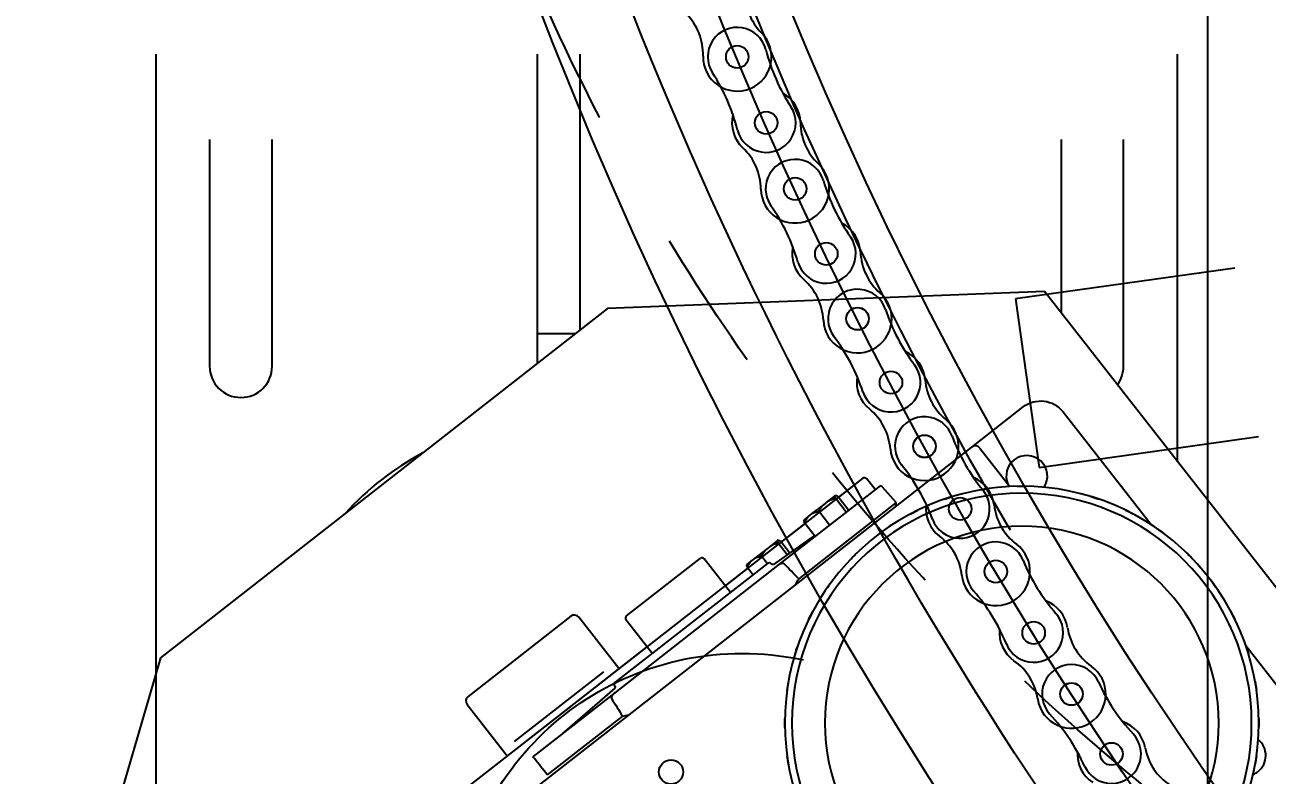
# Model space of a CAD drawing. Header units: millimetres. Extents: x 10462777 to 22643323, y 453826 to 1389191.
# Drawn here: x 11282584.8 to 11283022.5, y 585480.3 to 585744.8 of the extents above; entities that cross this region are included whole.
import ezdxf

# ---------------------------------------------------------------- set-up
doc = ezdxf.new("R2010")
doc.units = ezdxf.units.MM
doc.header["$LTSCALE"] = 200
doc.header["$MEASUREMENT"] = 0
doc.header["$PDMODE"] = 35
doc.header["$PDSIZE"] = -5
doc.linetypes.add('HIDDEN', pattern=[3.75, 2.5, -1.25])
doc.linetypes.add('PHANTOM', pattern=[2.5, 1.25, -0.25, 0.25, -0.25, 0.25, -0.25])
doc.layers.get('0').update_dxf_attribs({"linetype": 'CONTINUOUS'})
doc.layers.get('DEFPOINTS').update_dxf_attribs({"linetype": 'CONTINUOUS'})
doc.layers.add('203', color=7, linetype='CONTINUOUS', true_color=0xffffff)
for name, color, linetype in [('7', 7, 'CONTINUOUS'), ('CENTER', 1, 'CONTINUOUS'), ('HIDDEN', 7, 'HIDDEN')]:
    doc.layers.add(name, color=color, linetype=linetype)
doc.layers.add('LAYOUT', color=8, linetype='CONTINUOUS', lineweight=25)
doc.styles.get("Standard").update_dxf_attribs({"font": 'SYMBOL'})
doc.dimstyles.new('ROMANS', dxfattribs={"dimtxt": 2.5, "dimasz": 2.5, "dimexe": 1.25, "dimexo": 0.625, "dimtad": 1, "dimdec": 4, "dimdsep": 46, "dimlunit": 6, "dimtxsty": 'Standard', "dimcen": 2.5, "dimadec": 0, "dimazin": 0, "dimtfac": 1, "dimtdec": 4, "dimtmove": 0, "dimatfit": 3, "dimfxl": 1, "dimtolj": 1, "dimtzin": 0, "dimarcsym": 0})

# ---------------------------------------------------------------- blocks, each defined once
blk = doc.blocks.new('A$C107C3577')
at = {"color": 4}
blk.add_line((733, 136.11), (2418.73, 136.11), dxfattribs=at)
blk = doc.blocks.new('r710ic')
at = {"layer": 'LAYOUT', "color": 3}
blk.add_circle((272041.37, 104232.63), 2050.12, dxfattribs=at)
blk = doc.blocks.new('*D377')
at = {"layer": '7', "color": 1, "lineweight": -2, "transparency": 16777216}
for p, q in [((11282882.71, 587138.36), (11282851.38, 587158.97)), ((11282914.03, 587117.75), (11285428.62, 585463.38)), ((11285739.14, 585259.09), (11285459.95, 585442.77))]:
    blk.add_line(p, q, dxfattribs=at)
at = {"layer": '7', "color": 1, "transparency": 16777216}
for points in [[(11282886.14, 587143.58), (11282879.27, 587133.14), (11282914.03, 587117.75)], [(11285463.39, 585447.99), (11285456.51, 585437.55), (11285428.62, 585463.38)]]:
    blk.add_solid(points, dxfattribs=at)
at = {"layer": 'DEFPOINTS', "color": 0, "transparency": 16777216}
for p in [(11282914.03, 587117.75), (11285428.62, 585463.38)]:
    blk.add_point(p, dxfattribs=at)
at = {"layer": '7', "color": 4, "transparency": 16777216, "insert": (11285676.39, 585344.51), "char_height": 37.5, "attachment_point": 5, "rotation": 326.6587}
blk.add_mtext('\\A1;∅3,010', dxfattribs=at)
blk = doc.blocks.new('A$C08586AF6')
at = {"layer": '7', "color": 71, "linetype": 'PHANTOM'}
blk.add_circle((751, 751), 751, dxfattribs=at)
blk = doc.blocks.new('*D379')
at = {"layer": '7', "color": 1, "lineweight": -2, "transparency": 16777216}
blk.add_line((11283763.22, 585798.29), (11284000.17, 585599.1), dxfattribs=at)
at = {"layer": '7', "color": 1, "transparency": 16777216}
blk.add_solid([(11284004.19, 585603.88), (11283996.15, 585594.31), (11284028.87, 585574.97)], dxfattribs=at)
at = {"layer": 'DEFPOINTS', "color": 0, "transparency": 16777216}
for p in [(11282879.16, 586541.49), (11284028.87, 585574.97)]:
    blk.add_point(p, dxfattribs=at)
at = {"layer": '7', "color": 4, "transparency": 16777216, "insert": (11283865.41, 585760.56), "char_height": 37.5, "attachment_point": 5, "rotation": 319.9475}
blk.add_mtext('\\A1;∅1,502', dxfattribs=at)

msp = doc.modelspace()

# ---------------------------------------------------------------- linework, layer by layer
at = {"color": 31}
for centre in [(11282835.7849, 585733.5395, 0), (11282835.78843, 585733.53138, 0), (11282845.97241, 585710.27204, 0), (11282856.1561, 585687.01257, 0), (11282856.15992, 585687.00458, 0), (11282867.1539, 585664.11697, 0), (11282878.1476, 585641.22921, 0), (11282878.15169, 585641.22137, 0), (11282889.94213, 585618.73368, 0), (11282901.73229, 585596.24584, 0), (11282901.73665, 585596.23814, 0), (11282914.30901, 585574.17808, 0), (11282926.88111, 585552.11787, 0), (11282926.88574, 585552.11033, 0), (11282940.22454, 585530.50508, 0), (11282953.56308, 585508.89966, 0), (11282953.56798, 585508.89229, 0), (11282967.65679, 585487.76846, 0)]:
    msp.add_circle(centre, 3.97, dxfattribs=at)
at = {"linetype": 'HIDDEN'}
msp.add_circle((11282837.52218, 585421.70724, 0), 101.50652, dxfattribs=at)
at = {"color": 31}
for centre, radius, start, end in [((11282858.7299, 585756.29313, 0), 20.26731, 178.4947877, 224.7746778), ((11282803.48227, 585734.38029, 0), 20.26731, 358.4947967, 44.7746875), ((11282835.7849, 585733.5395, 0), 10.4, 14.193307, 213.098511), ((11282835.78843, 585733.53138, 0), 12.05, 292.8782509, 44.7746875), ((11282910.75409, 585752.50029, 0), 66.92976, 194.1933009, 213.098511), ((11282835.78843, 585733.53138, 0), 12.05, 178.4947877, 292.8782509), ((11282771.00321, 585691.31124, 0), 66.92976, 14.193307, 33.0985198), ((11282845.97241, 585710.27204, 0), 12.05, 0.5059699, 61.0986108), ((11282845.97241, 585710.27204, 0), 12.05, 166.1932108, 226.7858509), ((11282845.97241, 585710.27204, 0), 10.4, 194.1933009, 33.0985198), ((11282878.28845, 585710.55742, 0), 20.26731, 180.505961, 226.7858509), ((11282823.84387, 585686.7192, 0), 20.26731, 0.5059699, 46.7858609), ((11282856.1561, 585687.01257, 0), 10.4, 16.2044799, 215.1096841), ((11282856.15992, 585687.00458, 0), 12.05, 294.889424, 46.7858609), ((11282856.15992, 585687.00458, 0), 12.05, 180.505961, 294.889424), ((11282930.4137, 585708.59268, 0), 66.92976, 196.2044742, 215.1096841), ((11282792.8963, 585642.53685, 0), 66.92976, 16.2044799, 35.109693), ((11282867.1539, 585664.11697, 0), 12.05, 2.517143, 63.1097842), ((11282867.1539, 585664.11697, 0), 10.4, 196.2044742, 35.109693), ((11282867.1539, 585664.11697, 0), 12.05, 168.2043841, 228.7970241), ((11282899.44002, 585665.53629, 0), 20.26731, 182.5171341, 228.7970241), ((11282845.86557, 585639.80205, 0), 20.26731, 2.517143, 48.797034), ((11282878.1476, 585641.22921, 0), 10.4, 18.2156531, 217.1208573), ((11282878.15169, 585641.22137, 0), 12.05, 296.9005973, 48.797034), ((11282951.60211, 585665.40206, 0), 66.92976, 198.2156474, 217.1208573), ((11282878.15169, 585641.22137, 0), 12.05, 182.5171341, 296.9005973), ((11282816.48761, 585594.56083, 0), 66.92976, 18.2156531, 37.1208662), ((11282889.94213, 585618.73368, 0), 12.05, 4.5283163, 65.1209574), ((11282889.94213, 585618.73368, 0), 10.4, 198.2156474, 37.1208662), ((11282889.94213, 585618.73368, 0), 12.05, 170.2155572, 230.8081972), ((11282922.15855, 585621.28518, 0), 20.26731, 184.5283073, 230.8081972), ((11282869.52023, 585593.68663, 0), 20.26731, 4.5283163, 50.8082071), ((11282901.73229, 585596.24584, 0), 10.4, 20.2268265, 219.1320304), ((11282901.73665, 585596.23814, 0), 12.05, 298.9117704, 50.8082071), ((11282974.29322, 585622.98164, 0), 66.92976, 200.2268205, 219.1320304), ((11282901.73665, 585596.23814, 0), 12.05, 184.5283073, 298.9117704), ((11282841.74808, 585547.44228, 0), 66.92976, 20.2268265, 39.1320395), ((11282914.30901, 585574.17808, 0), 12.05, 6.5394894, 67.1321304), ((11282914.30901, 585574.17808, 0), 10.4, 200.2268205, 39.1320395), ((11282914.30901, 585574.17808, 0), 12.05, 172.2267304, 232.8193705), ((11282946.41605, 585577.85863, 0), 20.26731, 186.5394805, 232.8193705), ((11282894.7787, 585548.42978, 0), 20.26731, 6.5394894, 52.8193804), ((11282926.88111, 585552.11787, 0), 10.4, 22.2379995, 221.1432035), ((11282926.88574, 585552.11033, 0), 12.05, 300.9229436, 52.8193804), ((11282998.45907, 585581.38368, 0), 66.92976, 202.2379937, 221.1432035), ((11282926.88574, 585552.11033, 0), 12.05, 186.5394805, 300.9229436), ((11282868.64658, 585501.23926, 0), 66.92976, 22.2379995, 41.1432125), ((11282940.22454, 585530.50508, 0), 12.05, 8.5506626, 69.1433038), ((11282940.22454, 585530.50508, 0), 10.4, 202.2379937, 41.1432125), ((11282940.22454, 585530.50508, 0), 12.05, 174.2379037, 234.8305436), ((11282972.18264, 585535.31014, 0), 20.26731, 188.5506536, 234.8305436), ((11282921.60989, 585504.08722, 0), 20.26731, 8.5506626, 54.8305537), ((11282953.56308, 585508.89966, 0), 10.4, 24.2491728, 223.1543768), ((11282953.56798, 585508.89229, 0), 12.05, 302.9341168, 54.8305537), ((11283024.06988, 585540.65943, 0), 66.92976, 204.2491669, 223.1543768), ((11282953.56798, 585508.89229, 0), 12.05, 188.5506536, 302.9341168), ((11282897.14999, 585456.00869, 0), 66.92976, 24.2491728, 43.1543858), ((11282967.65679, 585487.76846, 0), 12.05, 10.5618359, 71.1544768), ((11282967.65679, 585487.76846, 0), 10.4, 204.2491669, 43.1543858), ((11282999.42656, 585493.69211, 0), 20.26731, 190.5618268, 236.841717), ((11282967.65679, 585487.76846, 0), 12.05, 176.2490769, 236.841717)]:
    msp.add_arc(centre, radius, start, end, dxfattribs=at)
at = {"layer": '203', "color": 155, "linetype": 'Continuous'}
for p, q in [((11282630.87971, 585734.45666, 0), (11282630.87971, 585274.45012, 0)), ((11282990.88483, 585590.8843, 0), (11282990.88483, 585734.45666, 0))]:
    msp.add_line(p, q, dxfattribs=at)
at = {"layer": '203', "color": 252, "linetype": 'Continuous'}
for p, q in [((11282765.38162, 585635.95526, 0), (11282765.38162, 585734.45666, 0)), ((11282780.38184, 585637.21731, 0), (11282780.38184, 585734.45666, 0)), ((11282649.87998, 585704.45623, 0), (11282649.87998, 585624.45509, 0)), ((11282671.8803, 585624.45509, 0), (11282671.8803, 585704.45623, 0)), ((11282949.88424, 585704.45623, 0), (11282949.88424, 585643.36661, 0)), ((11282971.88456, 585624.45509, 0), (11282971.88456, 585704.45623, 0)), ((11282944.02997, 585650.85941, 0), (11282790.1169, 585644.82261, 0)), ((11283067.16401, 585493.25502, 0), (11282944.02997, 585650.85941, 0)), ((11282790.1169, 585644.82261, 0), (11282632.51251, 585521.68856, 0)), ((11282765.38162, 585635.95526, 0), (11282778.7672, 585635.95526, 0)), ((11282765.38162, 585625.49708, 0), (11282765.38162, 585635.95526, 0)), ((11282918.40771, 585595.94261, 0), (11282936.53222, 585610.10303, 0)), ((11282950.56914, 585608.37951, 0), (11282981.63571, 585568.61611, 0)), ((11282723.76629, 585443.87207, 0), (11282918.40771, 585595.94261, 0)), ((11282921.2151, 585595.59791, 0), (11282931.79027, 585582.0623, 0)), ((11282879.99015, 585584.96307, 0), (11282668.85166, 585420.0036, 0)), ((11282885.61777, 585581.9865, 0), (11282850.01905, 585554.17373, 0)), ((11282879.99015, 585584.96307, 0), (11282871.76672, 585578.53822, 0)), ((11282884.35535, 585581.00015, 0), (11282881.39384, 585584.79072, 0)), ((11282891.74692, 585576.38022, 0), (11282886.98816, 585581.85454, 0)), ((11282891.74692, 585576.38022, 0), (11282857.41995, 585549.56105, 0)), ((11282867.67209, 585576.84905, 0), (11282866.15558, 585575.66422, 0)), ((11282870.1633, 585578.7954, 0), (11282867.67209, 585576.84905, 0)), ((11282870.37695, 585578.96232, 0), (11282870.1633, 585578.7954, 0)), ((11282874.16537, 585573.0389, 0), (11282870.3525, 585577.91916, 0)), ((11282874.99426, 585573.6865, 0), (11282871.18138, 585578.56676, 0)), ((11282891.61497, 585575.00983, 0), (11282891.74692, 585576.38022, 0)), ((11282862.09602, 585572.49255, 0), (11282860.79316, 585571.47464, 0)), ((11282866.15558, 585575.66422, 0), (11282862.09602, 585572.49255, 0)), ((11282868.28168, 585568.44206, 0), (11282864.4688, 585573.32232, 0)), ((11282859.65732, 585569.07732, 0), (11282851.55471, 585562.74687, 0)), ((11282860.79316, 585571.47464, 0), (11282859.22481, 585570.24931, 0)), ((11282863.22688, 585564.49282, 0), (11282859.414, 585569.37307, 0)), ((11282863.00588, 585564.77538, 0), (11282848.50208, 585554.61971, 0)), ((11282850.18642, 585563.18775, 0), (11282849.97278, 585563.02083, 0)), ((11282845.96506, 585559.88966, 0), (11282841.90549, 585556.71798, 0)), ((11282847.48156, 585561.07448, 0), (11282845.96506, 585559.88966, 0)), ((11282849.97278, 585563.02083, 0), (11282847.48156, 585561.07448, 0)), ((11282853.37515, 585558.03191, 0), (11282850.16197, 585562.1446, 0)), ((11282854.23794, 585558.63612, 0), (11282850.99086, 585562.79219, 0)), ((11282846.40187, 585554.91392, 0), (11282792.81638, 585513.04834, 0)), ((11282846.40187, 585554.91392, 0), (11282792.81638, 585513.04834, 0)), ((11282796.79544, 585536.46171, 0), (11282822.72136, 585556.71726, 0)), ((11282833.36009, 585544.7246, 0), (11282824.12505, 585556.54491, 0)), ((11282840.60263, 585555.70007, 0), (11282839.03428, 585554.47474, 0)), ((11282841.90549, 585556.71798, 0), (11282840.60263, 585555.70007, 0)), ((11282846.36095, 585554.88206, 0), (11282844.27828, 585557.54775, 0)), ((11282847.82127, 585554.72146, 0), (11282847.80556, 585554.74157, 0)), ((11282850.01905, 585554.17373, 0), (11282792.6595, 585509.35954, 0)), ((11282839.46844, 585553.30404, 0), (11282831.52923, 585547.10125, 0)), ((11282841.30614, 585550.93282, 0), (11282839.22348, 585553.59851, 0)), ((11282777.11425, 585536.31351, 0), (11282740.94405, 585508.05425, 0)), ((11282777.11425, 585536.31351, 0), (11282740.94405, 585508.05425, 0)), ((11282794.08254, 585517.84368, 0), (11282779.92164, 585535.96881, 0)), ((11282796.62309, 585535.05801, 0), (11282805.85812, 585523.23771, 0)), ((11282804.02304, 585525.61106, 0), (11282668.85166, 585420.0036, 0)), ((11283014.93145, 585525.99951, 0), (11283045.99802, 585486.23611, 0)), ((11282632.51251, 585521.68856, 0), (11282589.42009, 585373.80781, 0)), ((11282792.59376, 585510.93935, 0), (11282774.25559, 585494.99822, 0)), ((11282792.64403, 585511.64465, 0), (11282792.65974, 585511.62454, 0)), ((11282792.6595, 585509.35954, 0), (11282763.81367, 585486.82271, 0)), ((11282740.59935, 585505.24687, 0), (11282754.76025, 585487.12174, 0)), ((11282795.34473, 585501.06257, 0), (11282768.85674, 585480.36788, 0))]:
    msp.add_line(p, q, dxfattribs=at)
at = {"layer": '203', "color": 251, "linetype": 'Continuous'}
for p, q in [((11283011.05741, 585659.08807, 0), (11282933.81497, 585648.23235, 0)), ((11282933.81497, 585648.23235, 0), (11282942.16551, 585588.81513, 0)), ((11282942.16551, 585588.81513, 0), (11283019.40796, 585599.67085, 0))]:
    msp.add_line(p, q, dxfattribs=at)
at = {"layer": '203', "color": 172, "linetype": 'PHANTOM'}
msp.add_line((11282788.64217, 585516.76679, 0), (11282757.12129, 585492.13999, 0), dxfattribs=at)
msp.add_line((11282788.64217, 585516.76679, 0), (11282757.12129, 585492.13999, 0), dxfattribs=at)
at = {"layer": '203', "color": 252, "linetype": 'Continuous', "extrusion": (0, 0, -1)}
for radius in [83.50119, 81.00115, 69.3868]:
    msp.add_circle((-11282936.02985, 585498.66986, 0), radius, dxfattribs=at)
at = {"layer": '203', "color": 252, "linetype": 'Continuous'}
msp.add_circle((11282812.44409, 585481.42885, 0), 4.25006, dxfattribs=at)
for centre, radius, start, end in [((11282660.88014, 585624.45509, 0), 11.00016, 180, 0), ((11282960.8844, 585624.45509, 0), 11.00016, 323.6877841, 0), ((11282772.88173, 585504.45339, 0), 101.50144, 118.141873, 137.8631253), ((11282919.63905, 585594.36657, 0), 2.00003, 38, 128), ((11282937.81331, 585585.72321, 0), 7.2501, 128, 202.9081466), ((11282937.81331, 585585.72321, 0), 7.2501, 327.2206139, 128), ((11282880.60582, 585584.17505, 0), 1.00001, 38, 128), ((11282886.23344, 585581.19848, 0), 1.00001, 40.9999999, 128), ((11282823.33703, 585555.92923, 0), 1.00001, 38, 128), ((11282847.01754, 585554.1259, 0), 1.00001, 38, 128), ((11282778.34559, 585534.73747, 0), 2.00003, 38, 128), ((11282797.41111, 585535.67368, 0), 1.00001, 128, 218), ((11282793.43205, 585512.26032, 0), 1.00001, 128, 218), ((11282742.17539, 585506.47821, 0), 2.00003, 128, 218), ((11283014.77209, 585487.22046, 0), 7.2501, 308, 51.0555874), ((11283014.77209, 585487.22046, 0), 7.2501, 292.3850429, 308)]:
    msp.add_arc(centre, radius, start, end, dxfattribs=at)
at = {"layer": '203', "color": 252, "linetype": 'Continuous', "extrusion": (0, 0, -1)}
for centre, radius, start, end in [((-11282942.68892, 585602.22281, 0), 10.00014, 52, 142), ((-11282848.21528, 585555.02929, 0), 0.50001, 235.0000001, 322), ((-11282792.26573, 585511.31671, 0), 0.50001, 142, 229), ((-11282767.69491, 585502.54542, 0), 10.00014, 229, 232)]:
    msp.add_arc(centre, radius, start, end, dxfattribs=at)
at = {"layer": '203', "color": 252, "linetype": 'Continuous'}
for points in [[(11282921.42131, 585580.88324, 0), (11282922.40596, 585581.0582, 0), (11282923.39374, 585581.21547, 0), (11282924.38404, 585581.35495, 0)], [(11282934.46217, 585582.15633, 0), (11282935.46207, 585582.17511, 0), (11282936.46229, 585582.17592, 0), (11282937.46221, 585582.15876, 0)], [(11282870.3525, 585577.91916, 0), (11282870.2128, 585578.30241, 0), (11282870.13226, 585578.61528, 0), (11282870.1633, 585578.7954, 0)], [(11282908.74016, 585577.58577, 0), (11282909.68532, 585577.91262, 0), (11282910.63633, 585578.22247, 0), (11282911.59262, 585578.51515, 0)], [(11282960.33764, 585578.55465, 0), (11282961.2944, 585578.26352, 0), (11282962.24591, 585577.95521, 0), (11282963.1916, 585577.6299, 0)], [(11282896.73098, 585572.34514, 0), (11282897.61337, 585572.81582, 0), (11282898.5042, 585573.27063, 0), (11282899.40293, 585573.7093, 0)], [(11282972.5351, 585573.76856, 0), (11282973.43454, 585573.33134, 0), (11282974.32611, 585572.87798, 0), (11282975.20926, 585572.40874, 0)], [(11282859.414, 585569.37307, 0), (11282859.78001, 585570.15141, 0), (11282860.21835, 585570.86969, 0), (11282860.79316, 585571.47464, 0)], [(11282983.83369, 585567.13329, 0), (11282984.65366, 585566.56075, 0), (11282985.46333, 585565.9735, 0), (11282986.2622, 585565.37188, 0)], [(11282850.16197, 585562.1446, 0), (11282850.02228, 585562.52784, 0), (11282849.94174, 585562.84072, 0), (11282849.97278, 585563.02083, 0)], [(11282993.95518, 585558.81222, 0), (11282994.67549, 585558.11847, 0), (11282995.38333, 585557.41178, 0), (11282996.07825, 585556.69259, 0)], [(11282839.22348, 585553.59851, 0), (11282839.58948, 585554.37685, 0), (11282840.02782, 585555.09512, 0), (11282840.60263, 585555.70007, 0)], [(11282857.41995, 585549.56105, 0), (11282855.72324, 585551.29984, 0), (11282854.02501, 585553.03721, 0), (11282852.32529, 585554.77294, 0)], [(11282875.88749, 585556.5952, 0), (11282876.58124, 585557.31551, 0), (11282877.28793, 585558.02334, 0), (11282878.00712, 585558.71827, 0)], [(11282856.42955, 585547.51996, 0), (11282856.76565, 585548.19822, 0), (11282857.09566, 585548.87863, 0), (11282857.41995, 585549.56105, 0)], [(11282867.56642, 585546.4737, 0), (11282868.13895, 585547.29367, 0), (11282868.72621, 585548.10334, 0), (11282869.32783, 585548.90222, 0)], [(11283002.65036, 585549.01025, 0), (11283003.25328, 585548.21235, 0), (11283003.84185, 585547.40364, 0), (11283004.41571, 585546.5846, 0)], [(11282860.93115, 585535.17512, 0), (11282861.36836, 585536.07456, 0), (11282861.82173, 585536.96613, 0), (11282862.29097, 585537.84928, 0)], [(11283009.70513, 585537.96873, 0), (11283010.1758, 585537.08634, 0), (11283010.63061, 585536.19551, 0), (11283011.06928, 585535.29678, 0)], [(11282856.14506, 585522.97765, 0), (11282856.43619, 585523.93441, 0), (11282856.7445, 585524.88593, 0), (11282857.06981, 585525.83161, 0)], [(11283014.94576, 585525.95955, 0), (11283015.2726, 585525.01439, 0), (11283015.58246, 585524.06338, 0), (11283015.87514, 585523.10709, 0)], [(11282853.326, 585510.18165, 0), (11282853.46387, 585511.17217, 0), (11282853.61954, 585512.1602, 0), (11282853.79291, 585513.14514, 0)], [(11283018.24322, 585513.2784, 0), (11283018.41818, 585512.29375, 0), (11283018.57545, 585511.30597, 0), (11283018.71493, 585510.31567, 0)], [(11282791.52016, 585507.26677, 0), (11282792.79313, 585505.19763, 0), (11282794.06805, 585503.12954, 0), (11282795.34473, 585501.06257, 0)], [(11282795.34473, 585501.06257, 0), (11282796.08642, 585501.21236, 0), (11282796.82647, 585501.36798, 0), (11282797.56478, 585501.52977, 0)], [(11282852.54338, 585497.10219, 0), (11282852.5246, 585498.10209, 0), (11282852.52379, 585499.1023, 0), (11282852.54095, 585500.10223, 0)], [(11283019.51632, 585500.23754, 0), (11283019.53509, 585499.23764, 0), (11283019.5359, 585498.23742, 0), (11283019.51875, 585497.23749, 0)], [(11282768.85674, 585480.36788, 0), (11282767.37005, 585482.27076, 0), (11282765.88347, 585484.17349, 0), (11282764.39712, 585486.07593, 0)], [(11282853.81647, 585484.06133, 0), (11282853.64151, 585485.04598, 0), (11282853.48424, 585486.03375, 0), (11282853.34476, 585487.02405, 0)], [(11283018.7337, 585487.15807, 0), (11283018.59582, 585486.16755, 0), (11283018.44016, 585485.17952, 0), (11283018.26679, 585484.19459, 0)]]:
    msp.add_open_spline(points, degree=3, dxfattribs=at)
for points, knots in [([(11282867.67209, 585576.84905, 0), (11282868.08365, 585577.09356, 0), (11282868.51626, 585577.29967, 0), (11282869.41463, 585577.6513, 0), (11282869.88208, 585577.79727, 0), (11282870.3525, 585577.91916, 0)], [0, 0, 0, 0, 0.5, 0.5, 1, 1, 1, 1]), ([(11282870.37695, 585578.96232, 0), (11282870.4667, 585578.95569, 0), (11282870.58274, 585578.91454, 0), (11282870.85781, 585578.77577, 0), (11282871.01387, 585578.67986, 0), (11282871.18138, 585578.56676, 0)], [0, 0, 0, 0, 0.5, 0.5, 1, 1, 1, 1]), ([(11282862.09602, 585572.49255, 0), (11282862.45353, 585572.69512, 0), (11282862.83516, 585572.86146, 0), (11282863.63784, 585573.13491, 0), (11282864.05072, 585573.23965, 0), (11282864.4688, 585573.32232, 0)], [0, 0, 0, 0, 0.5, 0.5, 1, 1, 1, 1]), ([(11282864.4688, 585573.32232, 0), (11282864.70104, 585573.74957, 0), (11282864.95563, 585574.16755, 0), (11282865.5138, 585574.95371, 0), (11282865.81842, 585575.32369, 0), (11282866.15558, 585575.66422, 0)], [0, 0, 0, 0, 0.5, 0.5, 1, 1, 1, 1]), ([(11282859.22481, 585570.24931, 0), (11282859.20952, 585570.16062, 0), (11282859.22138, 585570.03807, 0), (11282859.28948, 585569.7376, 0), (11282859.34479, 585569.56297, 0), (11282859.414, 585569.37307, 0)], [0, 0, 0, 0, 0.5, 0.5, 1, 1, 1, 1]), ([(11282850.18642, 585563.18775, 0), (11282850.27618, 585563.18112, 0), (11282850.39222, 585563.13997, 0), (11282850.66729, 585563.00121, 0), (11282850.82335, 585562.9053, 0), (11282850.99086, 585562.79219, 0)], [0, 0, 0, 0, 0.5, 0.5, 1, 1, 1, 1]), ([(11282844.27828, 585557.54775, 0), (11282844.51051, 585557.975, 0), (11282844.7651, 585558.39298, 0), (11282845.32328, 585559.17915, 0), (11282845.6279, 585559.54913, 0), (11282845.96506, 585559.88966, 0)], [0, 0, 0, 0, 0.5, 0.5, 1, 1, 1, 1]), ([(11282847.48156, 585561.07448, 0), (11282847.89313, 585561.319, 0), (11282848.32573, 585561.5251, 0), (11282849.2241, 585561.87674, 0), (11282849.69155, 585562.02271, 0), (11282850.16197, 585562.1446, 0)], [0, 0, 0, 0, 0.5, 0.5, 1, 1, 1, 1]), ([(11282839.03428, 585554.47474, 0), (11282839.019, 585554.38605, 0), (11282839.03086, 585554.2635, 0), (11282839.09895, 585553.96303, 0), (11282839.15426, 585553.78841, 0), (11282839.22348, 585553.59851, 0)], [0, 0, 0, 0, 0.5, 0.5, 1, 1, 1, 1]), ([(11282841.90549, 585556.71798, 0), (11282842.26301, 585556.92055, 0), (11282842.64464, 585557.08689, 0), (11282843.44731, 585557.36035, 0), (11282843.8602, 585557.46509, 0), (11282844.27828, 585557.54775, 0)], [0, 0, 0, 0, 0.5, 0.5, 1, 1, 1, 1]), ([(11282852.32529, 585554.77294, 0), (11282852.25048, 585554.84933, 0), (11282852.15108, 585554.89768, 0), (11282851.94253, 585554.94955, 0), (11282851.83603, 585554.95452, 0), (11282851.51582, 585554.93572, 0), (11282851.31074, 585554.87993, 0), (11282850.912, 585554.73027, 0), (11282850.72278, 585554.63616, 0), (11282850.36, 585554.42344, 0), (11282850.18616, 585554.30429, 0), (11282850.01905, 585554.17373, 0)], [0, 0, 0, 0, 0.125, 0.125, 0.25, 0.25, 0.5, 0.5, 0.75, 0.75, 1, 1, 1, 1]), ([(11282792.6595, 585509.35954, 0), (11282792.49265, 585509.22918, 0), (11282792.33529, 585509.08961, 0), (11282792.04177, 585508.78991, 0), (11282791.90534, 585508.63006, 0), (11282791.66363, 585508.28013, 0), (11282791.55936, 585508.09372, 0), (11282791.46353, 585507.79024, 0), (11282791.44166, 585507.68305, 0), (11282791.44102, 585507.46759, 0), (11282791.4637, 585507.35855, 0), (11282791.52016, 585507.26677, 0)], [0, 0, 0, 0, 0.25, 0.25, 0.5, 0.5, 0.75, 0.75, 0.875, 0.875, 1, 1, 1, 1]), ([(11282764.39712, 585486.07593, 0), (11282764.33136, 585486.1601, 0), (11282764.27031, 585486.23824, 0), (11282764.16653, 585486.37108, 0), (11282764.12339, 585486.42629, 0), (11282764.04883, 585486.52173, 0), (11282764.01744, 585486.5619, 0), (11282763.96363, 585486.63078, 0), (11282763.94094, 585486.65982, 0), (11282763.88224, 585486.73494, 0), (11282763.85594, 585486.76861, 0), (11282763.8217, 585486.81244, 0), (11282763.81357, 585486.82284, 0), (11282763.81372, 585486.82265, 0)], [0, 0, 0, 0, 0.125, 0.125, 0.25, 0.25, 0.375, 0.375, 0.5, 0.5, 0.75, 0.75, 1, 1, 1, 1])]:
    msp.add_open_spline(points, degree=3, knots=knots, dxfattribs=at)
at = {"layer": '7', "color": 4}
for radius in [1505, 1423]:
    msp.add_circle((11284171.32774, 586290.56642, 0), radius, dxfattribs=at)
at = {"layer": 'CENTER'}
msp.add_circle((11284171.32774, 586290.56642, 0), 1447.05, dxfattribs=at)
at = {"layer": 'HIDDEN'}
for radius in [1475, 1435]:
    msp.add_circle((11284171.32774, 586290.56642, 0), radius, dxfattribs=at)

# ---------------------------------------------------------------- block references
at = {"xscale": 1.000514211750324, "yscale": 1.000514211750324, "zscale": 1.000514211750324, "rotation": 270}
msp.add_blockref('A$C107C3577', (11282865.35177, 587562.83797, 0), dxfattribs=at)
at = {"layer": '7', "rotation": 287.9472566882953}
msp.add_blockref('A$C08586AF6', (11282508.14601, 586541.27043, 0), dxfattribs=at)
at = {"layer": 'LAYOUT', "color": 2, "rotation": 270}
msp.add_blockref('r710ic', (11177875.24796, 856316.46559, 0), dxfattribs=at)

# ---------------------------------------------------------------- dimensions: what is measured, and where the dimension line sits
at = {"layer": '7'}
for p1, p2, picture, middle in [((11282914.03352, 587117.75215, 0), (11285428.62197, 585463.3807, 0), '*D377', (11285656.12107, 585313.7069, 0)), ((11282879.15977, 586541.48783, 0), (11284028.87412, 585574.96783, 0), '*D379', (11283841.68266, 585732.33239, 0))]:
    dim = msp.add_diameter_dim_2p(p1=p1, p2=p2, dimstyle='ROMANS', override={"dimscale": 15, "dimexo": 1, "dimgap": 1, "dimclrd": 1, "dimclre": 1, "dimclrt": 4, "dimadec": 4, "dimazin": 2}, dxfattribs=at)
    dim.commit()
    dim.dimension.update_dxf_attribs({"geometry": picture, "text_midpoint": middle, "dimtype": 163})

doc.saveas('drawing.dxf')
